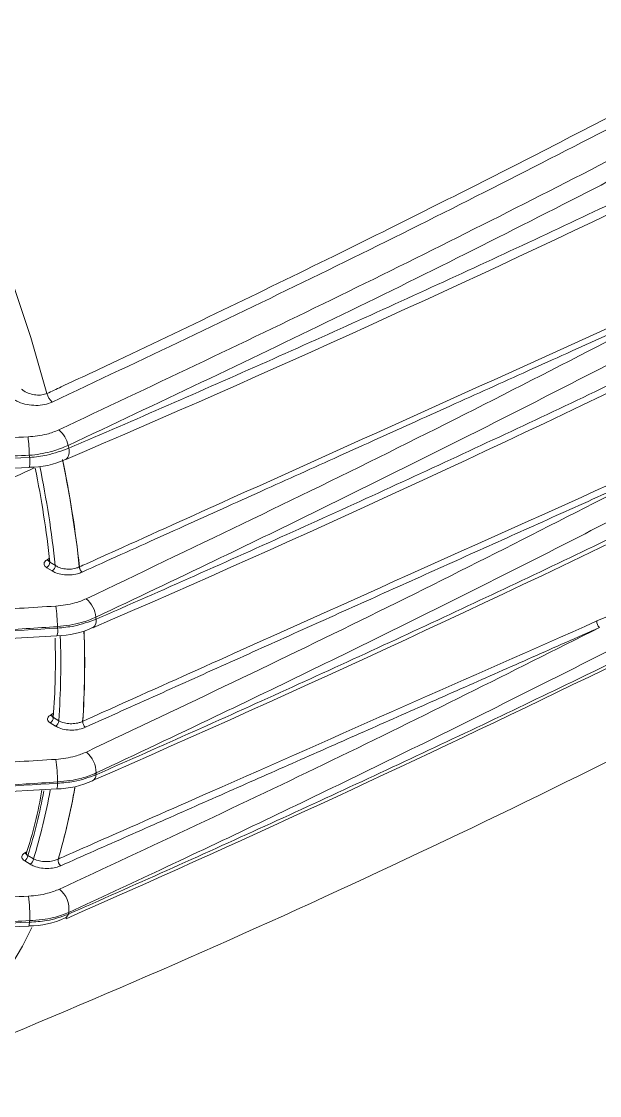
# Model space of a CAD drawing. Extents: x 11 to 120, y 2 to 94.
# Drawn here: x 19.815 to 21.744, y 10.559 to 14.144 of the extents above; entities that cross this region are included whole.
import ezdxf

# ---------------------------------------------------------------- set-up
doc = ezdxf.new("R2010")
doc.units = 0
doc.header["$MEASUREMENT"] = 0
doc.linetypes.add('SLD-Solid', pattern=[0])
doc.layers.add('OBJECT', color=7, linetype='CONTINUOUS')

msp = doc.modelspace()

# ---------------------------------------------------------------- linework, layer by layer
at = {"layer": 'OBJECT', "color": 7, "linetype": 'SLD-Solid', "lineweight": 15}
for p, q in [((19.9093, 12.3388), (19.9276, 12.3279)), ((19.917, 12.3097), (19.8987, 12.3206)), ((18.9633, 12.0384), (19.9325, 12.0933)), ((19.9283, 11.7917), (19.9102, 11.8025)), ((19.9209, 11.8207), (19.9389, 11.8099)), ((19.8306, 11.3665), (19.8304, 11.3658)), ((19.8439, 11.3309), (19.8252, 11.3421)), ((19.8358, 11.3603), (19.8545, 11.3491))]:
    msp.add_line(p, q, dxfattribs=at)
at = {"layer": 'OBJECT', "color": 7, "linetype": 'SLD-Solid', "lineweight": 15, "flags": 128}
for points in [[(18.0402, 15.5935), (18.1844, 15.4935), (18.3273, 15.3829), (18.4681, 15.2624), (18.6063, 15.1323), (18.7413, 14.9934), (18.8723, 14.8463), (18.9988, 14.6917), (19.1202, 14.5302), (19.2359, 14.3627), (19.3454, 14.1899), (19.4482, 14.0126), (19.5438, 13.8317), (19.6318, 13.648), (19.7117, 13.4622), (19.7832, 13.2754), (19.846, 13.0884), (19.8997, 12.9019)], [(18.8462, 12.6141), (19.478, 12.6393), (19.8405, 12.6555)], [(19.9046, 12.3459), (19.9047, 12.3449), (19.9045, 12.3442)], [(19.9164, 11.8269), (19.9164, 11.8267), (19.9161, 11.8257)], [(18.9633, 11.5271), (19.0012, 11.5292), (19.9322, 11.5822)], [(19.9622, 11.1523), (19.9622, 11.1523), (19.9603, 11.1513)]]:
    msp.add_lwpolyline(points, dxfattribs=at)
at = {"layer": 'OBJECT', "color": 7, "linetype": 'SLD-Solid', "lineweight": 15}
for centre, radius, start, end in [((0.5533, 58.0492), 49.3449, 293.16177, 295.72367), ((1.5369, 54.9902), 46.6978, 293.35974, 296.18247), ((19.9513, 12.9135), 0.0529, 192.5831, 229.5119), ((19.8789, 12.7102), 0.0931, 11.4602, 49.4008), ((-0.1297, 56.8974), 49.9662, 293.71163, 297.98577), ((19.2218, 12.6864), 0.6188, 0.8779, 6.5722), ((15.7159, 11.7229), 4.3714, 13.1799, 13.302), ((15.6438, 11.6913), 4.3153, 13.3595, 13.4616), ((19.94, 12.7077), 0.0343, 310.0952, 20.1913), ((19.749, 12.6768), 0.094, 346.7279, 7.0797), ((19.8416, 12.9462), 0.2905, 269.7749, 294.4517), ((16.3143, 11.9325), 3.6348, 6.2451, 11.5278), ((16.3548, 11.9341), 3.6738, 6.0805, 11.749), ((16.3285, 11.9299), 3.7001, 6.1014, 11.6623), ((16.3573, 11.9479), 3.5735, 6.2792, 11.3721), ((-0.3148, 58.2493), 50.892, 293.58937, 296.17559), ((19.9026, 12.3521), 0.00768, 233.7812, 296.8242), ((19.8859, 12.3403), 0.0235, 303.0905, 356.3168), ((19.9041, 12.3294), 0.0235, 303.0905, 356.3168), ((20.0161, 12.3051), 0.02, 114.4498, 115.2119), ((20.0342, 12.3262), 0.0267, 186.6271, 229.5194), ((20.035, 12.3263), 0.0273, 186.3605, 228.2289), ((19.4224, 12.1186), 0.5121, 0.5778, 8.2984), ((19.9703, 12.1461), 0.0933, 5.8363, 49.5592), ((16.6191, 11.8665), 3.456, 4.6877, 4.7982), ((19.9298, 12.3856), 0.2919, 270.5206, 294.7743), ((19.885, 12.1105), 0.0506, 339.9574, 9.4997), ((16.543, 11.8361), 3.4037, 4.7646, 4.8467), ((20.0375, 12.1427), 0.0269, 304.1488, 13.4923), ((21.7611, 12.1405), 0.0259, 174.8823, 228.6872), ((17.2708, 12.0117), 2.6569, 355.8761, 1.583), ((17.2552, 12.0018), 2.6905, 355.9103, 1.935), ((17.2396, 11.9999), 2.7857, 356.0476, 2.248), ((17.2685, 11.9995), 2.757, 356.0159, 2.2418), ((7.6062, 40.0582), 31.7222, 291.57755, 297.31411), ((19.9146, 11.8345), 0.00838, 235.3985, 284.4137), ((19.8974, 11.8222), 0.0235, 303.0905, 356.3168), ((19.9155, 11.8114), 0.0235, 303.0905, 356.3168), ((20.0249, 11.7937), 0.0155, 113.0056, 113.9743), ((20.0448, 11.808), 0.0261, 180.3678, 229.7225), ((20.0456, 11.8081), 0.0268, 180.3008, 228.4096), ((19.9724, 11.6359), 0.0912, 359.7367, 49.7769), ((19.4208, 11.6071), 0.5141, 359.8232, 8.2684), ((20.0416, 11.6284), 0.0215, 297.4101, 3.0091), ((17.5133, 11.8665), 2.5608, 354.6897, 354.8247), ((18.3679, 11.8391), 1.5372, 341.9824, 350.2775), ((18.0608, 11.9056), 1.8781, 342.7635, 349.9708), ((19.9295, 11.8728), 0.2902, 270.5131, 294.9052), ((19.9002, 11.5957), 0.0348, 336.9999, 8.8778), ((17.4339, 11.8361), 2.5116, 354.6302, 354.7309), ((18.0776, 11.9068), 1.9414, 343.2731, 350.5512), ((18.0786, 11.9067), 1.9405, 343.2722, 350.5002), ((18.072, 11.9135), 1.8485, 342.586, 349.473), ((19.8288, 11.3743), 0.00817, 234.6256, 284.5723), ((19.8124, 11.3618), 0.0235, 303.0905, 356.3168), ((19.8311, 11.3506), 0.0235, 303.0905, 356.3168), ((19.9617, 11.3452), 0.025, 173.4868, 230.1787), ((19.9419, 11.3361), 0.0129, 111.7966, 112.9454), ((19.9626, 11.3453), 0.0257, 173.6452, 228.7686), ((19.208, 11.1516), 0.6344, 359.2103, 6.5911), ((19.8856, 11.181), 0.0872, 353.0165, 50.2446), ((19.8397, 11.4102), 0.2853, 269.8242, 294.9804), ((19.951, 11.1684), 0.0196, 304.7908, 346.2945), ((18.2508, 11.7228), 1.8079, 341.9857, 342.2058), ((15.6001, 97.8563), 86.8352, 272.140978, 272.79793), ((18.7858, 11.6152), 1.1727, 307.7632, 335.0261), ((19.8181, 11.1337), 0.0228, 336.0435, 9.3091), ((18.166, 11.6913), 1.7638, 341.6964, 341.8818)]:
    msp.add_arc(centre, radius, start, end, dxfattribs=at)
for points, knots in [([(19.8997, 12.9019), (19.9154, 12.9093), (19.994, 12.946), (20.3232, 13.1008), (20.8481, 13.3543), (21.5151, 13.6889), (22.1396, 14.0136), (22.7413, 14.3368), (23.1298, 14.5549), (23.3171, 14.66)], [0, 0, 0, 0, 0.013263, 0.066314, 0.278528, 0.46194, 0.645407, 0.829042, 1, 1, 1, 1]), ([(23.3171, 14.6213), (23.0598, 14.4774), (22.5248, 14.1781), (21.688, 13.7384), (20.8142, 13.2977), (20.2161, 13.0147), (19.917, 12.8732)], [0, 0, 0, 0, 0.235627, 0.490072, 0.744961, 1, 1, 1, 1]), ([(19.9394, 12.7808), (20.2441, 12.9246), (20.8536, 13.2123), (21.7451, 13.6613), (22.5685, 14.093), (23.0849, 14.3815), (23.3171, 14.5112)], [0, 0, 0, 0, 0.261651, 0.523459, 0.785733, 1, 1, 1, 1]), ([(23.3171, 14.4393), (23.3074, 14.4338), (23.196, 14.3713), (22.8793, 14.1957), (22.3618, 13.9157), (21.6558, 13.5476), (20.862, 13.1492), (20.2674, 12.8689), (19.9701, 12.7287)], [0, 0, 0, 0, 0.009053, 0.104095, 0.294186, 0.484334, 0.742094, 1, 1, 1, 1]), ([(19.9722, 12.7196), (19.9999, 12.7315), (20.1385, 12.7909), (20.497, 12.9467), (21.0428, 13.1906), (21.5728, 13.4357), (21.8835, 13.5839), (21.9816, 13.6307)], [0, 0, 0, 0, 0.040495, 0.202477, 0.526502, 0.850527, 1, 1, 1, 1]), ([(20.0079, 12.3232), (20.0159, 12.3268), (20.0557, 12.3449), (20.2233, 12.4205), (20.9055, 12.7284), (21.5558, 13.0219), (22.0784, 13.2578)], [0, 0, 0, 0, 0.011559, 0.057797, 0.242748, 1, 1, 1, 1]), ([(20.0308, 12.2171), (20.3791, 12.3835), (21.0761, 12.7164), (21.7502, 13.0657), (22.0874, 13.2405)], [0, 0, 0, 0, 0.499822, 1, 1, 1, 1]), ([(22.146, 13.193), (22.1197, 13.1792), (21.9883, 13.1101), (21.6449, 12.9318), (21.1107, 12.6614), (20.5471, 12.3851), (20.1954, 12.2183), (20.0631, 12.1556)], [0, 0, 0, 0, 0.038714, 0.19357, 0.503334, 0.813098, 1, 1, 1, 1]), ([(20.0636, 12.1489), (20.0911, 12.1609), (20.2288, 12.2211), (20.5851, 12.3786), (21.1277, 12.6248), (21.6856, 12.8862), (22.0246, 13.0504), (22.1522, 13.1122)], [0, 0, 0, 0, 0.038703, 0.193516, 0.503195, 0.812873, 1, 1, 1, 1]), ([(19.8145, 12.9165), (19.8172, 12.9145), (19.8254, 12.9085), (19.8417, 12.9011), (19.8624, 12.8965), (19.8829, 12.8963), (19.8941, 12.9001), (19.8997, 12.9019)], [0, 0, 0, 0, 0.118808, 0.360562, 0.58298, 0.793288, 1, 1, 1, 1]), ([(19.917, 12.8732), (19.9087, 12.8701), (19.8922, 12.8639), (19.8624, 12.8615), (19.8323, 12.8645), (19.8088, 12.8716), (19.7971, 12.878), (19.7933, 12.8801)], [0, 0, 0, 0, 0.214382, 0.428502, 0.649665, 0.885239, 1, 1, 1, 1]), ([(19.8366, 12.7573), (19.858, 12.7593), (19.8953, 12.7629), (19.9263, 12.7755), (19.9394, 12.7808)], [0, 0, 0, 0, 0.576763, 1, 1, 1, 1]), ([(19.9701, 11.1637), (19.9976, 11.1759), (20.1352, 11.2366), (20.4914, 11.3956), (21.0338, 11.6441), (21.7511, 11.985), (22.5158, 12.3622), (23.0552, 12.6448), (23.3171, 12.782)], [0, 0, 0, 0, 0.023757, 0.118785, 0.308877, 0.498969, 0.756763, 1, 1, 1, 1]), ([(19.9701, 12.7287), (19.9535, 12.7219), (19.917, 12.707), (19.8705, 12.6986), (19.8436, 12.6962), (19.8406, 12.6959)], [0, 0, 0, 0, 0.423748, 0.934146, 1, 1, 1, 1]), ([(19.8406, 12.6959), (19.8057, 12.6944), (19.6312, 12.6868), (19.2997, 12.6729), (19.0028, 12.6623), (18.8457, 12.6567)], [0, 0, 0, 0, 0.105256, 0.526282, 1, 1, 1, 1]), ([(19.8423, 12.6884), (19.8618, 12.6906), (19.9086, 12.6959), (19.9487, 12.7108), (19.9722, 12.7196)], [0, 0, 0, 0, 0.41433, 1, 1, 1, 1]), ([(18.8476, 12.6502), (18.8826, 12.6514), (19.0572, 12.6573), (19.3888, 12.6695), (19.6854, 12.6819), (19.8423, 12.6884)], [0, 0, 0, 0, 0.105274, 0.526371, 1, 1, 1, 1]), ([(20.0189, 11.808), (20.0268, 11.8116), (20.0668, 11.8295), (20.2346, 11.9049), (20.8716, 12.1909), (21.4764, 12.4628), (21.9534, 12.6771)], [0, 0, 0, 0, 0.012391, 0.061957, 0.260221, 1, 1, 1, 1]), ([(20.0313, 11.7055), (20.3581, 11.8605), (21.0117, 12.1706), (21.6455, 12.4951), (21.9625, 12.6575)], [0, 0, 0, 0, 0.499843, 1, 1, 1, 1]), ([(22.1522, 12.6701), (22.1259, 12.6563), (21.9941, 12.5875), (21.6498, 12.4097), (21.1144, 12.1401), (20.5492, 11.8645), (20.1965, 11.6981), (20.0636, 11.6355)], [0, 0, 0, 0, 0.038703, 0.193516, 0.503195, 0.812873, 1, 1, 1, 1]), ([(20.0631, 11.6295), (20.0905, 11.6416), (20.2278, 11.702), (20.5833, 11.8602), (21.1246, 12.1075), (21.681, 12.3699), (22.0188, 12.5345), (22.146, 12.5965)], [0, 0, 0, 0, 0.038714, 0.19357, 0.503334, 0.813098, 1, 1, 1, 1]), ([(19.8987, 12.3206), (19.8965, 12.3222), (19.8921, 12.3254), (19.8894, 12.3315), (19.89, 12.3377), (19.8934, 12.3426), (19.8968, 12.345), (19.8981, 12.3459)], [0, 0, 0, 0, 0.220426, 0.440876, 0.660518, 0.877906, 1, 1, 1, 1]), ([(19.9048, 12.3459), (19.9048, 12.3458), (19.9047, 12.3444), (19.9061, 12.3418), (19.9083, 12.3398), (19.9093, 12.3388)], [0, 0, 0, 0, 0.049973, 0.523981, 1, 1, 1, 1]), ([(20.0168, 12.3059), (20.0119, 12.3039), (20, 12.2991), (19.9774, 12.2957), (19.9521, 12.2969), (19.9313, 12.3022), (19.9209, 12.3076), (19.917, 12.3097)], [0, 0, 0, 0, 0.164202, 0.392746, 0.62235, 0.854158, 1, 1, 1, 1]), ([(19.9276, 12.3279), (19.9308, 12.3261), (19.939, 12.3214), (19.9558, 12.3166), (19.9761, 12.3153), (19.9942, 12.3177), (20.0037, 12.3215), (20.0076, 12.3231)], [0, 0, 0, 0, 0.146296, 0.378551, 0.608138, 0.836249, 1, 1, 1, 1]), ([(21.7353, 12.1428), (21.7714, 12.1587), (21.8436, 12.1906), (21.9157, 12.2216), (21.9517, 12.237)], [0, 0, 0, 0, 0.500172, 1, 1, 1, 1]), ([(19.9292, 12.1925), (19.9511, 12.195), (19.9879, 12.1992), (20.0184, 12.2119), (20.0308, 12.2171)], [0, 0, 0, 0, 0.595857, 1, 1, 1, 1]), ([(20.0631, 12.1556), (20.0474, 12.149), (20.0088, 12.1329), (19.9622, 12.1271), (19.9345, 12.1237)], [0, 0, 0, 0, 0.404221, 1, 1, 1, 1]), ([(19.9345, 12.1237), (19.8997, 12.1216), (19.7256, 12.1111), (19.4026, 12.0916), (19.1145, 12.0744), (18.9656, 12.0655)], [0, 0, 0, 0, 0.10781, 0.539052, 1, 1, 1, 1]), ([(18.9657, 12.0649), (19.0005, 12.0668), (19.1746, 12.0764), (19.4977, 12.0943), (19.7859, 12.1105), (19.9349, 12.1189)], [0, 0, 0, 0, 0.107776, 0.53888, 1, 1, 1, 1]), ([(19.9349, 12.1189), (19.9536, 12.1207), (20.0001, 12.1254), (20.0398, 12.1401), (20.0636, 12.1489)], [0, 0, 0, 0, 0.401221, 1, 1, 1, 1]), ([(19.937, 11.3481), (19.9451, 11.3517), (19.9853, 11.3694), (20.1542, 11.4439), (20.7459, 11.705), (21.3048, 11.9523), (21.7353, 12.1428)], [0, 0, 0, 0, 0.013409, 0.067044, 0.281584, 1, 1, 1, 1]), ([(19.9414, 11.248), (20.2462, 11.3902), (20.856, 11.6746), (21.4479, 11.9722), (21.744, 12.121)], [0, 0, 0, 0, 0.49985, 1, 1, 1, 1]), ([(21.9816, 12.1501), (21.9551, 12.1365), (21.8224, 12.0682), (21.4757, 11.892), (20.9363, 11.6251), (20.3979, 11.3676), (20.0743, 11.2177), (19.9722, 11.1704)], [0, 0, 0, 0, 0.040495, 0.202477, 0.526502, 0.850526, 1, 1, 1, 1]), ([(19.9102, 11.8025), (19.9081, 11.8041), (19.9038, 11.8072), (19.9011, 11.8132), (19.9017, 11.8193), (19.905, 11.8243), (19.9085, 11.8267), (19.9099, 11.8276)], [0, 0, 0, 0, 0.217525, 0.435063, 0.652281, 0.869045, 1, 1, 1, 1]), ([(19.9166, 11.8269), (19.9166, 11.8265), (19.9163, 11.8251), (19.9177, 11.8228), (19.9198, 11.8214), (19.9209, 11.8207)], [0, 0, 0, 0, 0.182917, 0.591063, 1, 1, 1, 1]), ([(19.9389, 11.8099), (19.9421, 11.8083), (19.9503, 11.804), (19.9671, 11.8001), (19.9875, 11.7995), (20.0054, 11.8024), (20.0148, 11.8063), (20.0186, 11.8079)], [0, 0, 0, 0, 0.146185, 0.378751, 0.610816, 0.842364, 1, 1, 1, 1]), ([(20.0279, 11.7881), (20.0231, 11.7862), (20.0114, 11.7814), (19.989, 11.7779), (19.9636, 11.779), (19.9426, 11.7842), (19.9323, 11.7896), (19.9283, 11.7917)], [0, 0, 0, 0, 0.157726, 0.389335, 0.621376, 0.853864, 1, 1, 1, 1]), ([(19.9296, 11.681), (19.9516, 11.6835), (19.9884, 11.6877), (20.019, 11.7004), (20.0313, 11.7055)], [0, 0, 0, 0, 0.598724, 1, 1, 1, 1]), ([(19.9345, 11.6011), (19.9533, 11.6026), (19.9998, 11.6064), (20.0395, 11.6209), (20.0631, 11.6295)], [0, 0, 0, 0, 0.404079, 1, 1, 1, 1]), ([(20.0636, 11.6355), (20.0481, 11.6291), (20.0094, 11.6133), (19.9628, 11.6084), (19.9349, 11.6055)], [0, 0, 0, 0, 0.401355, 1, 1, 1, 1]), ([(18.9656, 11.5452), (19.0004, 11.5472), (19.1745, 11.5572), (19.4975, 11.5758), (19.7856, 11.5925), (19.9345, 11.6011)], [0, 0, 0, 0, 0.10781, 0.539052, 1, 1, 1, 1]), ([(19.9349, 11.6055), (19.9001, 11.6033), (19.726, 11.5926), (19.4029, 11.5726), (19.1147, 11.5549), (18.9657, 11.5458)], [0, 0, 0, 0, 0.107776, 0.53888, 1, 1, 1, 1]), ([(19.8252, 11.3421), (19.8229, 11.3438), (19.8183, 11.3471), (19.8154, 11.3535), (19.8161, 11.3598), (19.8196, 11.3647), (19.823, 11.3669), (19.8241, 11.3677)], [0, 0, 0, 0, 0.228074, 0.456322, 0.67942, 0.893521, 1, 1, 1, 1]), ([(19.8308, 11.3667), (19.8306, 11.3658), (19.8302, 11.364), (19.8321, 11.3618), (19.8346, 11.3608), (19.8358, 11.3603)], [0, 0, 0, 0, 0.318143, 0.655358, 1, 1, 1, 1]), ([(19.9456, 11.326), (19.9405, 11.324), (19.9284, 11.3192), (19.9057, 11.3162), (19.8803, 11.3175), (19.8589, 11.323), (19.8482, 11.3287), (19.8439, 11.3309)], [0, 0, 0, 0, 0.16686, 0.387148, 0.613391, 0.847912, 1, 1, 1, 1]), ([(19.8545, 11.3491), (19.858, 11.3475), (19.8667, 11.3435), (19.8841, 11.3399), (19.9046, 11.3395), (19.9229, 11.3424), (19.9326, 11.3464), (19.9368, 11.348)], [0, 0, 0, 0, 0.153395, 0.3894, 0.615822, 0.834853, 1, 1, 1, 1]), ([(19.8382, 11.2244), (19.86, 11.2265), (19.8973, 11.2302), (19.9285, 11.2428), (19.9414, 11.248)], [0, 0, 0, 0, 0.585126, 1, 1, 1, 1]), ([(19.8406, 11.1374), (19.8604, 11.1385), (19.9072, 11.1413), (19.9471, 11.1555), (19.9701, 11.1637)], [0, 0, 0, 0, 0.422663, 1, 1, 1, 1]), ([(19.9722, 11.1704), (19.9559, 11.1639), (19.9167, 11.1485), (19.8698, 11.1449), (19.8423, 11.1428)], [0, 0, 0, 0, 0.415675, 1, 1, 1, 1]), ([(18.8455, 11.0923), (18.8804, 11.0938), (19.055, 11.101), (19.3868, 11.1157), (19.6835, 11.1299), (19.8406, 11.1374)], [0, 0, 0, 0, 0.105236, 0.526182, 1, 1, 1, 1]), ([(19.8423, 11.1428), (19.8075, 11.1411), (19.633, 11.1324), (19.3015, 11.1164), (19.0047, 11.1034), (18.8476, 11.0966)], [0, 0, 0, 0, 0.105274, 0.526369, 1, 1, 1, 1])]:
    msp.add_open_spline(points, degree=3, knots=knots, dxfattribs=at)
for points in [[(22.0874, 13.2405), (20.0168, 12.3059)], [(18.8423, 12.7151), (19.8366, 12.7573)], [(19.8565, 12.6538), (18.8652, 12.1902)], [(21.9625, 12.6575), (20.0279, 11.7881)], [(19.8981, 12.3459), (19.9078, 12.3519)], [(18.9604, 12.1334), (19.9292, 12.1925)], [(21.744, 12.121), (19.9456, 11.326)], [(19.9099, 11.8276), (19.9217, 11.835)], [(18.9604, 11.6221), (19.9296, 11.681)], [(19.8241, 11.3677), (19.8327, 11.373)], [(18.8443, 11.1802), (19.8382, 11.2244)]]:
    msp.add_open_spline(points, degree=1, dxfattribs=at)

doc.saveas('drawing.dxf')
